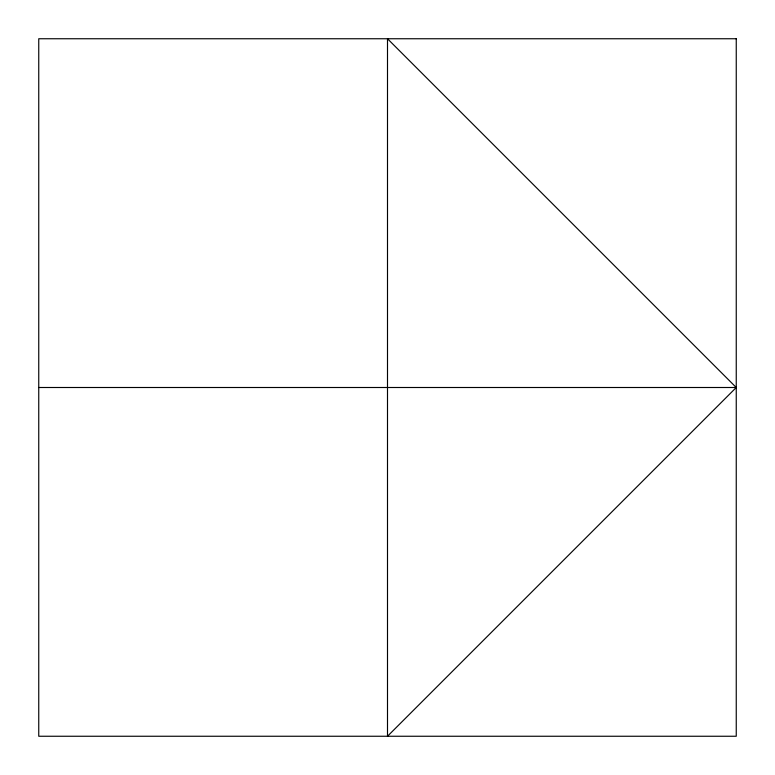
<?xml version="1.0" encoding="UTF-8"?>
<svg xmlns="http://www.w3.org/2000/svg" width="775" height="775" viewBox="0 0 775 775"><rect width="100%" height="100%" fill="white"/><g stroke="black" fill="none" stroke-linecap="round" stroke-linejoin="round"><path stroke-width="1.16" d="M736.25 387.5L387.5 736.25L387.5 38.75L736.25 387.5L38.75 387.5M736.25 38.75L38.75 38.75L38.75 736.25L736.25 736.25L736.25 38.75"/></g></svg>
